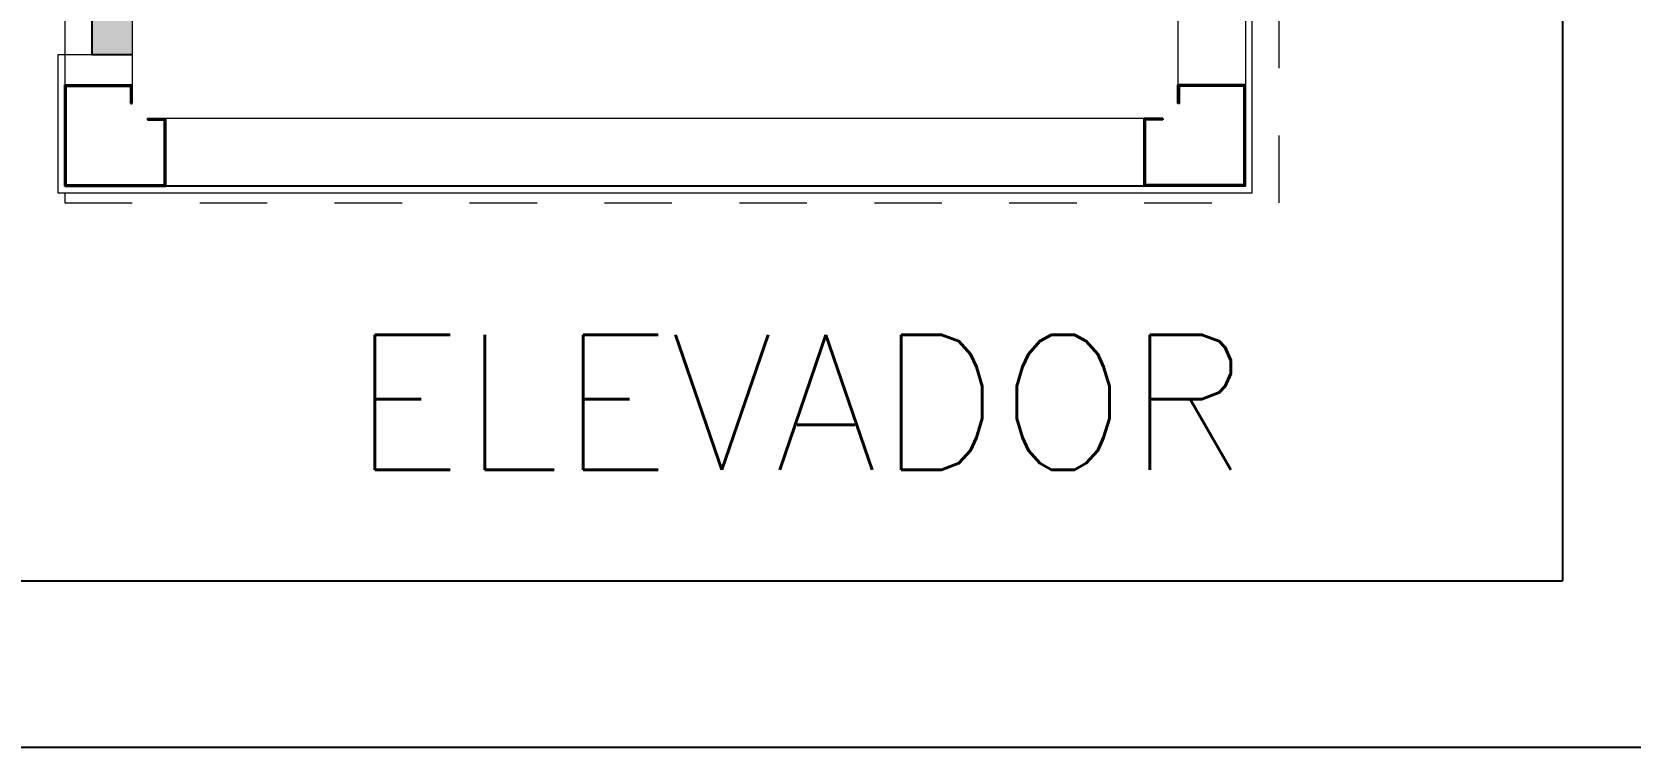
# Model space of a CAD drawing. Extents: x 34 to 586, y 527 to 658.
# Drawn here: x 139.703 to 142.072, y 597.069 to 598.129 of the extents above; entities that cross this region are included whole.
import ezdxf

# ---------------------------------------------------------------- set-up
doc = ezdxf.new("R2010")
doc.units = 0
doc.header["$LTSCALE"] = 0.02
doc.header["$MEASUREMENT"] = 0
doc.linetypes.add('HIDDEN', pattern=[0.375, 0.25, -0.125])
for name, color, linetype, lineweight in [('2COTA', 1, 'CONTINUOUS', 9), ('2H', 1, 'HIDDEN', 15), ('AR-ESQ-VT1', 1, 'CONTINUOUS', 9)]:
    doc.layers.add(name, color=color, linetype=linetype, lineweight=lineweight)
for name, color, linetype in [('47', 1, 'CONTINUOUS'), ('ALV', 2, 'CONTINUOUS'), ('AR-ELV', 2, 'CONTINUOUS'), ('PAREDE', 1, 'CONTINUOUS'), ('TEXTO', 2, 'CONTINUOUS')]:
    doc.layers.add(name, color=color, linetype=linetype)
doc.styles.add('UNB-100', font='simplex.shx', dxfattribs={"height": 0.2})

msp = doc.modelspace()

# ---------------------------------------------------------------- hatches: boundary and pattern name
at = {"layer": '2COTA', "linetype": 'Continuous'}
msp.add_hatch(color=256, dxfattribs=at).paths.add_polyline_path([(139.8518, 598.2152), (139.8518, 598.1981), (139.8518, 598.0949), (139.7918, 598.0949), (139.7918, 598.2152)])

# ---------------------------------------------------------------- linework, layer by layer
at = {"layer": '2COTA', "ltscale": 35}
msp.add_line((139.8518, 598.0949), (139.7918, 598.0949), dxfattribs=at)
at = {"layer": '2H', "lineweight": 9, "ltscale": 20}
for p, q in [((141.5518, 597.8752), (141.5518, 599.5252)), ((139.7518, 597.8902), (139.7518, 597.8752)), ((139.7518, 597.8752), (141.5518, 597.8752))]:
    msp.add_line(p, q, dxfattribs=at)
at = {"layer": '47', "ltscale": 0.5}
msp.add_line((139.7918, 598.2152), (139.7918, 598.0949), dxfattribs=at)
at = {"layer": '47', "ltscale": 35}
msp.add_line((139.8518, 598.0949), (139.7918, 598.0949), dxfattribs=at)
at = {"layer": '47', "lineweight": 25, "ltscale": 35}
for p, q in [((139.7518, 597.9002), (139.7518, 598.0502)), ((139.7538, 597.9022), (139.7538, 598.0482)), ((139.7538, 598.0482), (139.8498, 598.0482)), ((139.8498, 598.0226), (139.8498, 598.0482)), ((139.8518, 598.0226), (139.8518, 598.0502)), ((141.4018, 598.0226), (141.4018, 598.0502)), ((141.4038, 598.0226), (141.4038, 598.0482)), ((141.4998, 598.0482), (141.4038, 598.0482)), ((141.4998, 597.9022), (141.4998, 598.0482)), ((141.5018, 597.9002), (141.5018, 598.0502)), ((139.8498, 598.0226), (139.8518, 598.0226)), ((141.4038, 598.0226), (141.4018, 598.0226)), ((139.8743, 598.0002), (139.8743, 597.9982)), ((139.8743, 598.0002), (139.9018, 598.0002)), ((139.8743, 597.9982), (139.8998, 597.9982)), ((139.8998, 597.9022), (139.8998, 597.9982)), ((139.9018, 597.9002), (139.9018, 598.0002)), ((141.3518, 597.9002), (141.3518, 598.0002)), ((141.3794, 598.0002), (141.3518, 598.0002)), ((141.3538, 597.9022), (141.3538, 597.9982)), ((141.3794, 597.9982), (141.3538, 597.9982)), ((141.3794, 598.0002), (141.3794, 597.9982)), ((139.7518, 597.9002), (139.9018, 597.9002)), ((139.7538, 597.9022), (139.8998, 597.9022)), ((141.5018, 597.9002), (141.3518, 597.9002)), ((141.4998, 597.9022), (141.3538, 597.9022))]:
    msp.add_line(p, q, dxfattribs=at)
at = {"layer": 'ALV'}
for p, q in [((141.9718, 600.1996), (141.9718, 597.3152)), ((137.9714, 597.3152), (141.9718, 597.3152)), ((137.9714, 597.0688), (151.0769, 597.0688))]:
    msp.add_line(p, q, dxfattribs=at)
at = {"layer": 'AR-ELV', "lineweight": 13}
for p, q in [((139.7518, 599.5002), (139.7518, 597.9002)), ((139.8518, 599.3502), (139.8518, 598.0502)), ((141.4018, 599.3502), (141.4018, 598.0502)), ((141.5018, 599.3502), (141.5018, 598.0502)), ((141.5018, 599.3502), (141.5018, 597.9002)), ((141.5018, 599.3502), (141.5018, 598.1002)), ((139.7518, 598.2334), (139.7518, 598.0502)), ((141.3518, 598.0002), (139.9018, 598.0002)), ((141.2538, 597.9002), (139.7518, 597.9002))]:
    msp.add_line(p, q, dxfattribs=at)
at = {"layer": 'AR-ELV'}
msp.add_line((141.3518, 597.9002), (139.7518, 597.9002), dxfattribs=at)
at = {"layer": 'AR-ESQ-VT1'}
for p, q in [((141.5118, 597.8902), (141.5118, 599.5102)), ((139.7418, 598.0949), (139.7418, 597.8902)), ((139.7918, 598.0949), (139.7418, 598.0949)), ((139.7418, 597.8902), (141.5118, 597.8902))]:
    msp.add_line(p, q, dxfattribs=at)
at = {"layer": 'PAREDE', "lineweight": 25, "ltscale": 35}
for p, q in [((139.7518, 598.0502), (139.8518, 598.0502)), ((141.5018, 598.0502), (141.4018, 598.0502))]:
    msp.add_line(p, q, dxfattribs=at)

# ---------------------------------------------------------------- texts
at = {"layer": 'TEXTO', "style": 'UNB-100'}
msp.add_text('ELEVADOR', height=0.2, rotation=360, dxfattribs=at).set_placement((140.1772, 597.4798))

doc.saveas('drawing.dxf')
